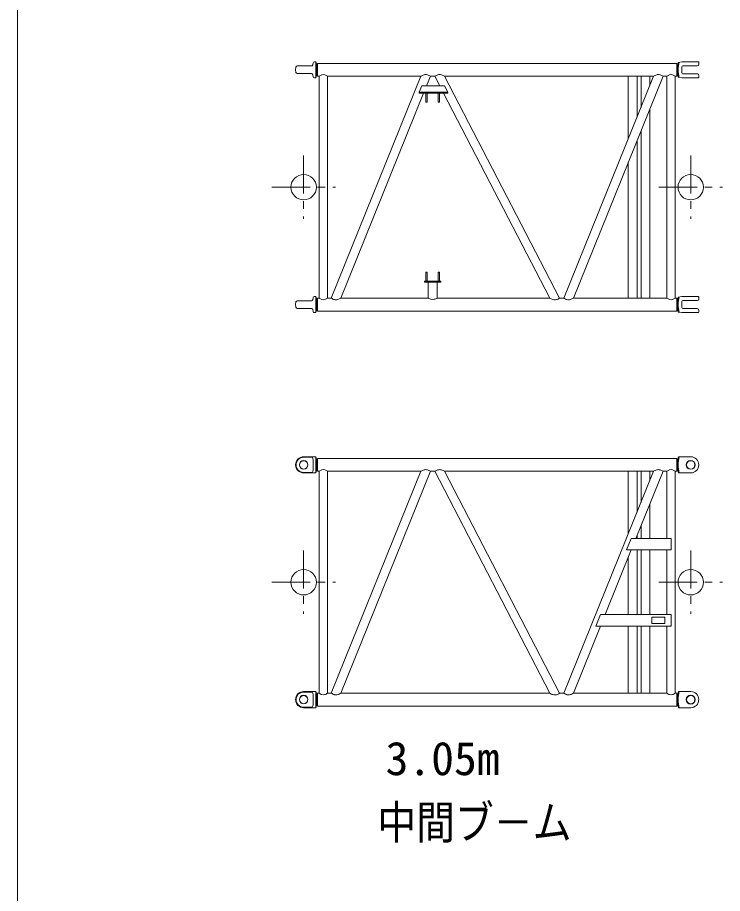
# Model space of a CAD drawing. Units: millimetres on the paper. Extents: x -420 to 420, y -297 to 297.
# Drawn here: x -411.5 to -319, y -111.1 to 3.9 of the extents above; entities that cross this region are included whole.
import ezdxf
from ezdxf.enums import TextEntityAlignment as Align

# ---------------------------------------------------------------- set-up
doc = ezdxf.new("R2010")
doc.units = ezdxf.units.MM
doc.linetypes.add('CHAIN1', pattern=[8, 5, -1, 1, -1])
doc.layers.add('0-0_0', color=7, linetype='Continuous', lineweight=18)
doc.layers.add('0-1_1', color=7, linetype='Continuous', lineweight=18)
doc.styles.add('ＭＳ ゴシック', font='')
doc.styles.get('ＭＳ ゴシック').set_extended_font_data('MS Gothic')

msp = doc.modelspace()

# ---------------------------------------------------------------- linework, layer by layer
at = {"layer": '0-0_0'}
for p, q in [((-372.707, -2.006), (-372.757, -2.286)), ((-372.543, -1.868), (-372.342, -1.868)), ((-372.342, -1.868), (-372.342, -3.985)), ((-372.342, -1.868), (-372.264, -2.159)), ((-372.248, -2.191), (-372.248, -3.662)), ((-372.184, -2.221), (-372.131, -2.221)), ((-324.965, -2.08), (-372.131, -2.08)), ((-372.131, -2.08), (-372.131, -3.773)), ((-324.965, -2.08), (-324.965, -3.773)), ((-324.912, -2.221), (-324.965, -2.221)), ((-324.848, -3.632), (-324.848, -2.221)), ((-324.831, -2.159), (-324.775, -1.949)), ((-324.315, -1.868), (-324.775, -1.949)), ((-322.19, -1.868), (-324.315, -1.868)), ((-322.09, -2.197), (-322.09, -1.968)), ((-375.006, -2.926), (-374.959, -2.569)), ((-374.959, -3.284), (-375.006, -2.926)), ((-374.794, -2.424), (-372.921, -2.424)), ((-374.794, -3.429), (-372.921, -3.429)), ((-324.315, -3.322), (-324.315, -2.531)), ((-322.29, -2.397), (-324.181, -2.397)), ((-372.757, -3.567), (-372.707, -3.847)), ((-372.543, -3.985), (-372.342, -3.985)), ((-372.264, -3.694), (-372.342, -3.985)), ((-372.184, -3.632), (-372.131, -3.632)), ((-371.906, -3.773), (-372.131, -3.773)), ((-371.906, -3.773), (-371.906, -32.913)), ((-358.55, -3.773), (-370.823, -3.773)), ((-370.823, -3.773), (-370.823, -32.913)), ((-370.317, -32.913), (-358.55, -3.773)), ((-357.818, -5.026), (-357.312, -3.773)), ((-356.745, -3.773), (-357.312, -3.773)), ((-356.095, -5.026), (-356.745, -3.773)), ((-340.351, -32.913), (-355.451, -3.773)), ((-328.017, -3.773), (-355.451, -3.773)), ((-339.784, -32.913), (-328.017, -3.773)), ((-338.545, -32.913), (-326.779, -3.773)), ((-331.339, -3.773), (-331.339, -11.999)), ((-330.19, -3.773), (-330.19, -9.155)), ((-329.672, -3.773), (-329.672, -7.872)), ((-328.524, -3.773), (-328.524, -5.028)), ((-326.273, -3.773), (-326.779, -3.773)), ((-326.273, -3.773), (-326.273, -32.913)), ((-324.965, -3.773), (-325.19, -3.773)), ((-325.19, -3.773), (-325.19, -32.913)), ((-324.912, -3.632), (-324.965, -3.632)), ((-324.775, -3.904), (-324.831, -3.694)), ((-324.315, -3.985), (-324.775, -3.904)), ((-322.19, -3.985), (-324.315, -3.985)), ((-322.29, -3.456), (-324.181, -3.456)), ((-322.09, -3.885), (-322.09, -3.656)), ((-358.774, -5.86), (-358.437, -5.026)), ((-355.449, -5.026), (-358.437, -5.026)), ((-355.017, -5.86), (-355.449, -5.026)), ((-369.079, -32.913), (-358.215, -6.01)), ((-355.017, -5.86), (-358.774, -5.86)), ((-358.774, -6.01), (-358.774, -5.86)), ((-355.017, -6.01), (-358.774, -6.01)), ((-357.906, -7.176), (-357.906, -6.01)), ((-357.756, -7.176), (-357.756, -6.01)), ((-356.273, -6.01), (-356.273, -7.176)), ((-356.123, -6.01), (-356.123, -7.176)), ((-341.645, -32.913), (-355.586, -6.01)), ((-355.017, -6.01), (-355.017, -5.86)), ((-357.756, -7.176), (-357.906, -7.176)), ((-356.123, -7.176), (-356.273, -7.176)), ((-328.524, -8.095), (-328.524, -32.913)), ((-329.672, -10.939), (-329.672, -32.913)), ((-330.19, -12.222), (-330.19, -32.913)), ((-331.339, -15.066), (-331.339, -32.913)), ((-357.756, -29.51), (-357.906, -29.51)), ((-357.906, -30.676), (-357.906, -29.51)), ((-357.756, -30.676), (-357.756, -29.51)), ((-356.273, -29.51), (-356.273, -30.676)), ((-356.123, -29.51), (-356.273, -29.51)), ((-356.123, -29.51), (-356.123, -30.676)), ((-358.098, -30.826), (-358.098, -30.676)), ((-355.931, -30.676), (-358.098, -30.676)), ((-355.931, -30.826), (-358.098, -30.826)), ((-357.589, -30.826), (-357.589, -32.913)), ((-356.44, -30.826), (-356.44, -32.913)), ((-355.931, -30.826), (-355.931, -30.676)), ((-374.794, -33.257), (-372.921, -33.257)), ((-372.707, -32.839), (-372.757, -33.12)), ((-372.543, -32.701), (-372.342, -32.701)), ((-372.342, -32.701), (-372.264, -32.992)), ((-372.342, -32.701), (-372.342, -34.818)), ((-372.248, -33.024), (-372.248, -34.495)), ((-372.184, -33.054), (-372.131, -33.054)), ((-371.906, -32.913), (-372.131, -32.913)), ((-372.131, -32.913), (-372.131, -34.606)), ((-370.317, -32.913), (-370.823, -32.913)), ((-357.589, -32.913), (-369.079, -32.913)), ((-341.645, -32.913), (-356.44, -32.913)), ((-339.784, -32.913), (-340.351, -32.913)), ((-326.273, -32.913), (-338.545, -32.913)), ((-324.965, -32.913), (-325.19, -32.913)), ((-324.965, -32.913), (-324.965, -34.606)), ((-324.912, -33.054), (-324.965, -33.054)), ((-324.848, -34.466), (-324.848, -33.054)), ((-324.831, -32.992), (-324.775, -32.783)), ((-324.315, -32.701), (-324.775, -32.783)), ((-322.19, -32.701), (-324.315, -32.701)), ((-322.29, -33.231), (-324.181, -33.231)), ((-322.09, -33.031), (-322.09, -32.801)), ((-375.006, -33.76), (-374.959, -33.402)), ((-374.959, -34.117), (-375.006, -33.76)), ((-374.794, -34.262), (-372.921, -34.262)), ((-372.757, -34.4), (-372.707, -34.68)), ((-372.184, -34.466), (-372.131, -34.466)), ((-324.912, -34.466), (-324.965, -34.466)), ((-324.315, -34.156), (-324.315, -33.364)), ((-322.29, -34.289), (-324.181, -34.289)), ((-322.09, -34.718), (-322.09, -34.489)), ((-372.543, -34.818), (-372.342, -34.818)), ((-372.264, -34.527), (-372.342, -34.818)), ((-324.965, -34.606), (-372.131, -34.606)), ((-324.775, -34.737), (-324.831, -34.527)), ((-324.315, -34.818), (-324.775, -34.737)), ((-322.19, -34.818), (-324.315, -34.818)), ((-373.948, -53.753), (-372.342, -53.753)), ((-373.948, -53.82), (-372.911, -53.82)), ((-372.342, -55.87), (-372.342, -53.753)), ((-372.342, -53.753), (-372.264, -54.044)), ((-372.131, -53.965), (-324.965, -53.965)), ((-372.131, -55.658), (-372.131, -53.965)), ((-324.965, -53.965), (-324.965, -55.658)), ((-324.753, -53.753), (-324.831, -54.044)), ((-323.148, -53.753), (-324.753, -53.753)), ((-372.248, -54.106), (-372.248, -55.517)), ((-372.184, -54.106), (-372.131, -54.106)), ((-324.912, -54.106), (-324.965, -54.106)), ((-324.848, -54.106), (-324.848, -55.517)), ((-373.948, -55.803), (-372.911, -55.803)), ((-373.948, -55.87), (-372.342, -55.87)), ((-372.264, -55.579), (-372.342, -55.87)), ((-372.184, -55.517), (-372.131, -55.517)), ((-372.131, -55.658), (-371.906, -55.658)), ((-371.906, -55.658), (-371.906, -84.798)), ((-370.823, -55.658), (-370.823, -84.798)), ((-370.823, -55.658), (-358.55, -55.658)), ((-370.317, -84.798), (-358.55, -55.658)), ((-369.079, -84.798), (-357.312, -55.658)), ((-357.312, -55.658), (-356.745, -55.658)), ((-341.645, -84.798), (-356.745, -55.658)), ((-340.351, -84.798), (-355.451, -55.658)), ((-355.451, -55.658), (-328.017, -55.658)), ((-339.784, -84.798), (-328.017, -55.658)), ((-331.339, -63.884), (-331.339, -55.658)), ((-330.34, -64.478), (-326.779, -55.658)), ((-330.19, -61.04), (-330.19, -55.658)), ((-329.672, -59.757), (-329.672, -55.658)), ((-328.524, -56.913), (-328.524, -55.658)), ((-326.779, -55.658), (-326.273, -55.658)), ((-326.273, -55.658), (-326.273, -64.478)), ((-325.19, -55.658), (-325.19, -84.798)), ((-325.19, -55.658), (-324.965, -55.658)), ((-324.912, -55.517), (-324.965, -55.517)), ((-324.831, -55.579), (-324.753, -55.87)), ((-323.148, -55.87), (-324.753, -55.87)), ((-328.524, -64.478), (-328.524, -59.98)), ((-329.672, -64.478), (-329.672, -62.823)), ((-330.19, -64.478), (-330.19, -64.107)), ((-331.565, -65.978), (-330.959, -64.478)), ((-330.959, -64.478), (-325.731, -64.478)), ((-325.731, -64.478), (-325.731, -65.978)), ((-334.378, -74.478), (-330.946, -65.978)), ((-331.565, -65.978), (-325.731, -65.978)), ((-330.19, -74.478), (-330.19, -65.978)), ((-329.672, -74.478), (-329.672, -65.978)), ((-328.524, -74.478), (-328.524, -65.978)), ((-326.273, -65.978), (-326.273, -74.478)), ((-331.339, -74.478), (-331.339, -66.951)), ((-335.603, -75.978), (-334.997, -74.478)), ((-334.997, -74.478), (-325.731, -74.478)), ((-325.731, -74.478), (-325.731, -75.978)), ((-328.231, -74.811), (-328.231, -75.645)), ((-328.231, -74.811), (-326.565, -74.811)), ((-328.231, -75.645), (-326.565, -75.645)), ((-326.565, -74.811), (-326.565, -75.645)), ((-338.545, -84.798), (-334.984, -75.978)), ((-335.603, -75.978), (-325.731, -75.978)), ((-331.339, -84.798), (-331.339, -75.978)), ((-330.19, -84.798), (-330.19, -75.978)), ((-329.672, -84.798), (-329.672, -75.978)), ((-328.524, -84.798), (-328.524, -75.978)), ((-326.273, -75.978), (-326.273, -84.798)), ((-373.948, -84.586), (-372.342, -84.586)), ((-373.948, -84.653), (-372.911, -84.653)), ((-372.342, -84.586), (-372.264, -84.877)), ((-372.342, -86.703), (-372.342, -84.586)), ((-372.248, -84.939), (-372.248, -86.351)), ((-372.184, -84.939), (-372.131, -84.939)), ((-372.131, -84.798), (-371.906, -84.798)), ((-372.131, -86.491), (-372.131, -84.798)), ((-370.823, -84.798), (-370.317, -84.798)), ((-369.079, -84.798), (-341.645, -84.798)), ((-340.351, -84.798), (-339.784, -84.798)), ((-338.545, -84.798), (-326.273, -84.798)), ((-325.19, -84.798), (-324.965, -84.798)), ((-324.965, -84.798), (-324.965, -86.491)), ((-324.912, -84.939), (-324.965, -84.939)), ((-324.848, -84.939), (-324.848, -86.351)), ((-324.753, -84.586), (-324.831, -84.877)), ((-323.148, -84.586), (-324.753, -84.586)), ((-373.948, -86.636), (-372.911, -86.636)), ((-373.948, -86.703), (-372.342, -86.703)), ((-372.264, -86.412), (-372.342, -86.703)), ((-372.184, -86.351), (-372.131, -86.351)), ((-372.131, -86.491), (-324.965, -86.491)), ((-324.912, -86.351), (-324.965, -86.351)), ((-324.831, -86.412), (-324.753, -86.703)), ((-323.148, -86.703), (-324.753, -86.703))]:
    msp.add_line(p, q, dxfattribs=at)
at = {"layer": '0-0_0', "linetype": 'CHAIN1'}
for p, q in [((-373.948, -14.176), (-373.948, -22.51)), ((-323.148, -14.176), (-323.148, -22.51)), ((-378.115, -18.343), (-369.781, -18.343)), ((-327.315, -18.343), (-318.981, -18.343)), ((-373.948, -66.061), (-373.948, -74.395)), ((-323.148, -66.061), (-323.148, -74.395)), ((-378.115, -70.228), (-369.781, -70.228)), ((-327.315, -70.228), (-318.981, -70.228))]:
    msp.add_line(p, q, dxfattribs=at)
at = {"layer": '0-0_0'}
for centre, radius in [((-373.948, -18.343), 1.667), ((-323.148, -18.343), 1.667), ((-373.948, -54.811), 0.567), ((-373.948, -54.811), 0.55), ((-323.148, -54.811), 0.583), ((-323.148, -54.811), 0.55), ((-373.948, -70.228), 1.667), ((-323.148, -70.228), 1.667), ((-373.948, -85.645), 0.567), ((-373.948, -85.645), 0.55), ((-323.148, -85.645), 0.583), ((-323.148, -85.645), 0.55)]:
    msp.add_circle(centre, radius, dxfattribs=at)
for centre, radius, start, end in [((-372.921, -2.257), 0.167, 270.00193, 350.00034), ((-372.543, -2.035), 0.167, 89.99752, 169.99953), ((-372.184, -2.137), 0.0833, 195.00083, 270.00308), ((-324.912, -2.137), 0.0833, 269.99966, 344.99989), ((-320.754, -2.926), 4.035, 165.70211, 179.99998), ((-322.29, -2.197), 0.2, 269.99998, 359.99996), ((-322.19, -1.968), 0.1, 359.99996, 90), ((-374.794, -2.591), 0.167, 89.99747, 172.44233), ((-374.794, -3.262), 0.167, 187.55739, 270.00046), ((-372.921, -3.596), 0.167, 9.99953, 89.9973), ((-320.754, -2.926), 4.035, 180.00001, 194.29787), ((-324.181, -2.531), 0.133, 90.00002, 180.00001), ((-324.181, -3.322), 0.133, 180.00001, 269.99997), ((-372.543, -3.818), 0.167, 190.00009, 270.00051), ((-372.184, -3.716), 0.0833, 89.99774, 164.99939), ((-371.248, -4.579), 1.04, 107.43953, 129.2544), ((-371.365, -4.212), 0.656, 72.68225, 107.31571), ((-371.481, -4.579), 1.04, 50.74626, 72.55991), ((-357.81, -4.835), 1.295, 105.19447, 124.88437), ((-357.917, -4.417), 0.863, 76.08973, 105.63579), ((-358.012, -4.702), 1.163, 53.01747, 74.93348), ((-356.027, -4.755), 1.216, 104.39898, 126.18366), ((-356.116, -4.494), 0.942, 74.95573, 103.0853), ((-356.219, -4.92), 1.38, 56.22063, 75.41984), ((-327.277, -4.835), 1.295, 105.19456, 124.88438), ((-327.383, -4.417), 0.863, 76.09085, 105.63589), ((-327.478, -4.702), 1.163, 53.01739, 74.93442), ((-325.615, -4.579), 1.04, 107.43906, 129.25384), ((-325.731, -4.212), 0.656, 72.68399, 107.31628), ((-325.848, -4.579), 1.04, 50.74621, 72.56109), ((-324.912, -3.716), 0.0833, 15.00143, 90.00537), ((-322.29, -3.656), 0.2, 359.99996, 90), ((-322.19, -3.885), 0.1, 269.99998, 359.99996), ((-374.794, -33.424), 0.167, 89.99747, 172.44233), ((-372.921, -33.091), 0.167, 270.00193, 350.00034), ((-372.543, -32.868), 0.167, 89.99752, 169.99953), ((-372.184, -32.971), 0.0833, 195.00083, 270.00308), ((-371.248, -32.107), 1.04, 230.7456, 252.56047), ((-371.365, -32.474), 0.656, 252.68429, 287.31775), ((-371.481, -32.107), 1.04, 287.44009, 309.25374), ((-369.617, -31.984), 1.163, 233.01737, 254.93469), ((-369.712, -32.27), 0.863, 256.09141, 285.63589), ((-369.819, -31.851), 1.295, 285.19407, 304.884), ((-356.951, -31.828), 1.259, 239.55132, 257.90268), ((-357.015, -32.117), 0.963, 258.0026, 281.99753), ((-357.078, -31.828), 1.259, 282.09743, 300.44868), ((-340.877, -31.766), 1.38, 236.22063, 255.41984), ((-340.98, -32.192), 0.942, 254.95573, 283.0853), ((-341.069, -31.931), 1.216, 284.39898, 306.18366), ((-339.084, -31.984), 1.163, 233.01747, 254.93348), ((-339.179, -32.27), 0.863, 256.08973, 285.63579), ((-339.286, -31.851), 1.295, 285.19447, 304.88437), ((-325.615, -32.107), 1.04, 230.74621, 252.56109), ((-325.731, -32.474), 0.656, 252.68399, 287.31628), ((-325.848, -32.107), 1.04, 287.43906, 309.25384), ((-324.912, -32.971), 0.0833, 269.99966, 344.99989), ((-320.754, -33.76), 4.035, 165.70211, 179.99998), ((-324.181, -33.364), 0.133, 90.00002, 180.00001), ((-322.29, -33.031), 0.2, 269.99998, 359.99996), ((-322.19, -32.801), 0.1, 359.99996, 90), ((-374.794, -34.096), 0.167, 187.55739, 270.00046), ((-372.921, -34.429), 0.167, 9.99953, 89.9973), ((-372.184, -34.549), 0.0833, 89.99774, 164.99939), ((-324.912, -34.549), 0.0833, 15.00143, 90.00537), ((-320.754, -33.76), 4.035, 180.00001, 194.29787), ((-324.181, -34.156), 0.133, 180.00001, 269.99997), ((-322.29, -34.489), 0.2, 359.99996, 90), ((-372.543, -34.651), 0.167, 190.00009, 270.00051), ((-322.19, -34.718), 0.1, 269.99998, 359.99996), ((-373.948, -54.811), 1.058, 89.99998, 269.99995), ((-373.948, -54.811), 0.992, 89.99998, 269.99995), ((-372.911, -53.986), 0.167, 8.47748, 89.99911), ((-378.446, -54.811), 5.763, 0, 8.47761), ((-372.184, -54.022), 0.0833, 195.00083, 270.00313), ((-324.912, -54.022), 0.0833, 269.99687, 344.99917), ((-320.247, -54.811), 4.543, 166.52798, 180.00001), ((-323.148, -54.811), 1.058, 270.00005, 90.00002), ((-378.446, -54.811), 5.763, 351.5224, 359.99998), ((-320.247, -54.811), 4.543, 180.00002, 193.47201), ((-372.911, -55.636), 0.167, 270.00084, 351.52252), ((-372.184, -55.601), 0.0833, 89.99851, 164.99961), ((-371.248, -56.464), 1.04, 107.43953, 129.2544), ((-371.365, -56.097), 0.656, 72.68225, 107.31571), ((-371.481, -56.464), 1.04, 50.74626, 72.55991), ((-357.81, -56.72), 1.295, 105.19447, 124.88437), ((-357.917, -56.302), 0.863, 76.08973, 105.63579), ((-358.012, -56.587), 1.163, 53.01747, 74.93348), ((-356.027, -56.64), 1.216, 104.39898, 126.18366), ((-356.116, -56.379), 0.942, 74.95573, 103.0853), ((-356.219, -56.805), 1.38, 56.22063, 75.41984), ((-327.277, -56.72), 1.295, 105.19456, 124.88438), ((-327.383, -56.302), 0.863, 76.09085, 105.63589), ((-327.478, -56.587), 1.163, 53.01739, 74.93442), ((-325.615, -56.464), 1.04, 107.43906, 129.25384), ((-325.731, -56.097), 0.656, 72.68399, 107.31628), ((-325.848, -56.464), 1.04, 50.74621, 72.56109), ((-324.912, -55.601), 0.0833, 15.00072, 90.00258), ((-373.948, -85.645), 1.058, 89.99998, 269.99995), ((-373.948, -85.645), 0.992, 89.99998, 269.99995), ((-372.911, -84.82), 0.167, 8.47748, 89.99911), ((-378.446, -85.645), 5.763, 0, 8.47761), ((-372.184, -84.856), 0.0833, 195.00083, 270.00313), ((-371.248, -83.992), 1.04, 230.7456, 252.56047), ((-371.365, -84.359), 0.656, 252.68429, 287.31775), ((-371.481, -83.992), 1.04, 287.44009, 309.25374), ((-369.617, -83.869), 1.163, 233.01737, 254.93469), ((-369.712, -84.155), 0.863, 256.09141, 285.63589), ((-369.819, -83.736), 1.295, 285.19407, 304.884), ((-340.877, -83.651), 1.38, 236.22063, 255.41984), ((-340.98, -84.077), 0.942, 254.95573, 283.0853), ((-341.069, -83.816), 1.216, 284.39898, 306.18366), ((-339.084, -83.869), 1.163, 233.01747, 254.93348), ((-339.179, -84.155), 0.863, 256.08973, 285.63579), ((-339.286, -83.736), 1.295, 285.19447, 304.88437), ((-325.615, -83.992), 1.04, 230.74621, 252.56109), ((-325.731, -84.359), 0.656, 252.68399, 287.31628), ((-325.848, -83.992), 1.04, 287.43906, 309.25384), ((-324.912, -84.856), 0.0833, 269.99687, 344.99917), ((-320.247, -85.645), 4.543, 166.52798, 180.00001), ((-323.148, -85.645), 1.058, 270.00005, 90.00002), ((-378.446, -85.645), 5.763, 351.5224, 359.99998), ((-320.247, -85.645), 4.543, 180.00002, 193.47201), ((-372.911, -86.47), 0.167, 270.00084, 351.52252), ((-372.184, -86.434), 0.0833, 89.99851, 164.99961), ((-324.912, -86.434), 0.0833, 15.00072, 90.00258)]:
    msp.add_arc(centre, radius, start, end, dxfattribs=at)
at = {"layer": '0-1_1'}
msp.add_line((-411.5, 284), (-411.5, -286), dxfattribs=at)

# ---------------------------------------------------------------- texts
at = {"layer": '0-0_0', "style": 'ＭＳ ゴシック'}
msp.add_text('3.05m', height=4.399, dxfattribs=at).set_placement((-363.192, -96.882), align=Align.BOTTOM_LEFT)
at = {"layer": '0-0_0', "style": 'ＭＳ ゴシック', "width": 0.85}
msp.add_text('中間ブ－ム', height=4.399, dxfattribs=at).set_placement((-364.29, -105.273), align=Align.BOTTOM_LEFT)

doc.saveas('drawing.dxf')
